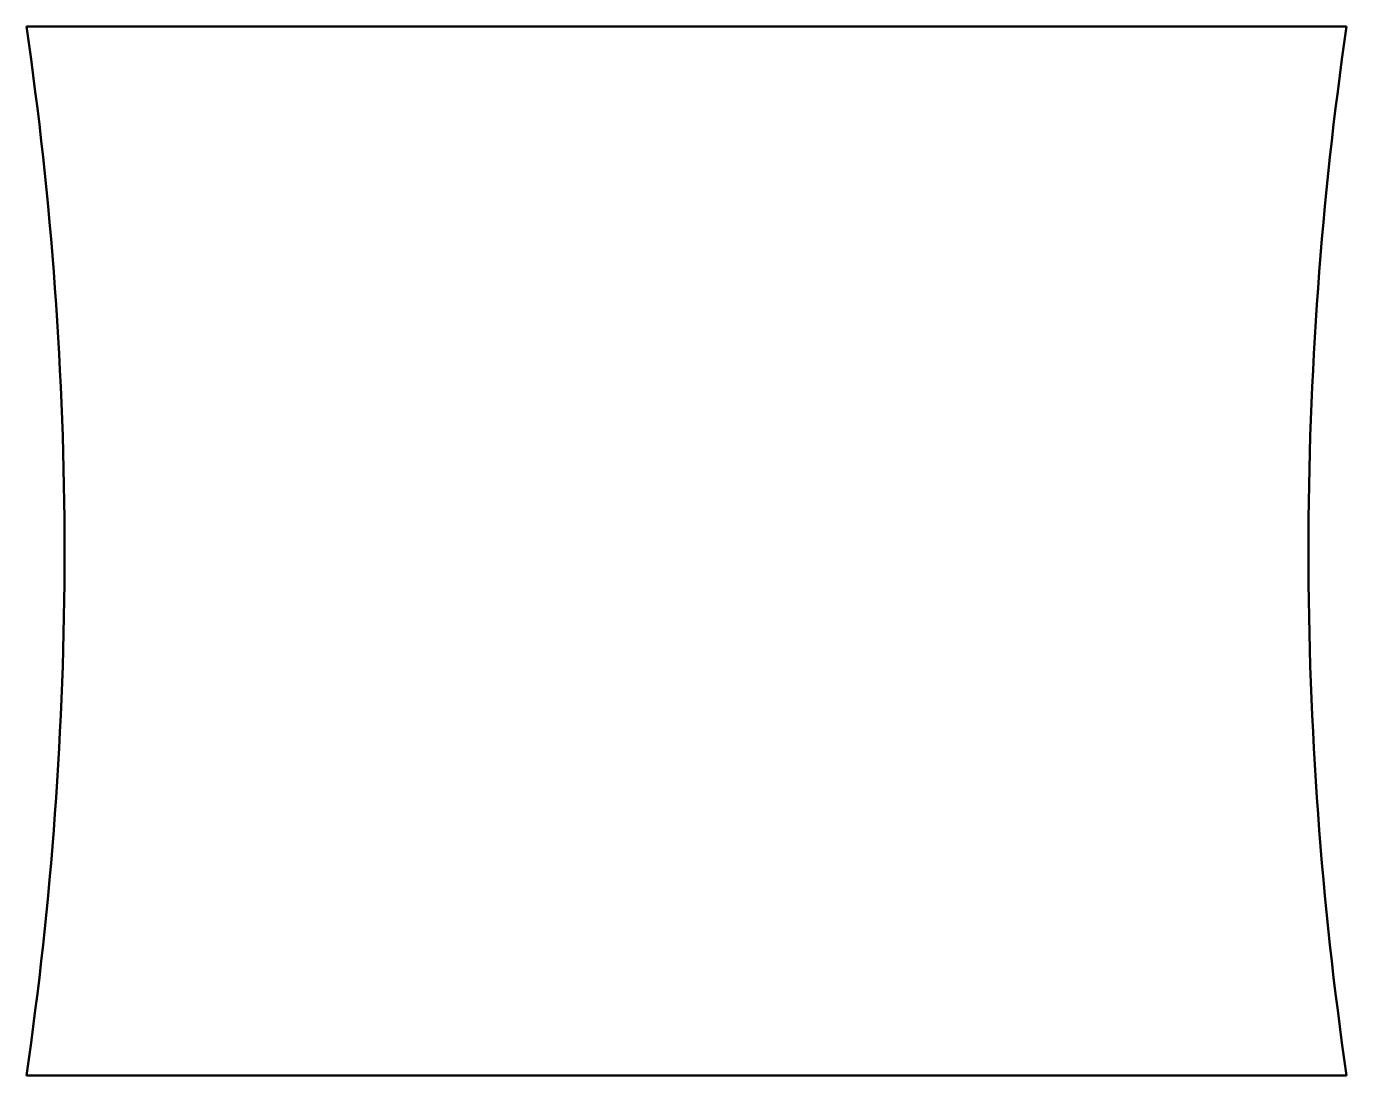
# Model space of a CAD drawing. Header units: millimetres. Extents: x 109 to 142.9, y 115.8 to 142.8.
import ezdxf

# ---------------------------------------------------------------- set-up
doc = ezdxf.new("R2010")
doc.units = ezdxf.units.MM
doc.layers.add('Visible (ISO)', color=7, linetype='Continuous', lineweight=50)

msp = doc.modelspace()

# ---------------------------------------------------------------- linework, layer by layer
at = {"layer": 'Visible (ISO)'}
for p, q in [((142.9474, 142.7585), (108.988, 142.7585)), ((108.988, 115.7585), (142.9474, 115.7585))]:
    msp.add_line(p, q, dxfattribs=at)
for centre, start, end in [((16.4677, 129.2585), 351.6983, 8.3017), ((235.4677, 129.2585), 171.6983, 188.3017)]:
    msp.add_arc(centre, 93.5, start, end, dxfattribs=at)

doc.saveas('drawing.dxf')
